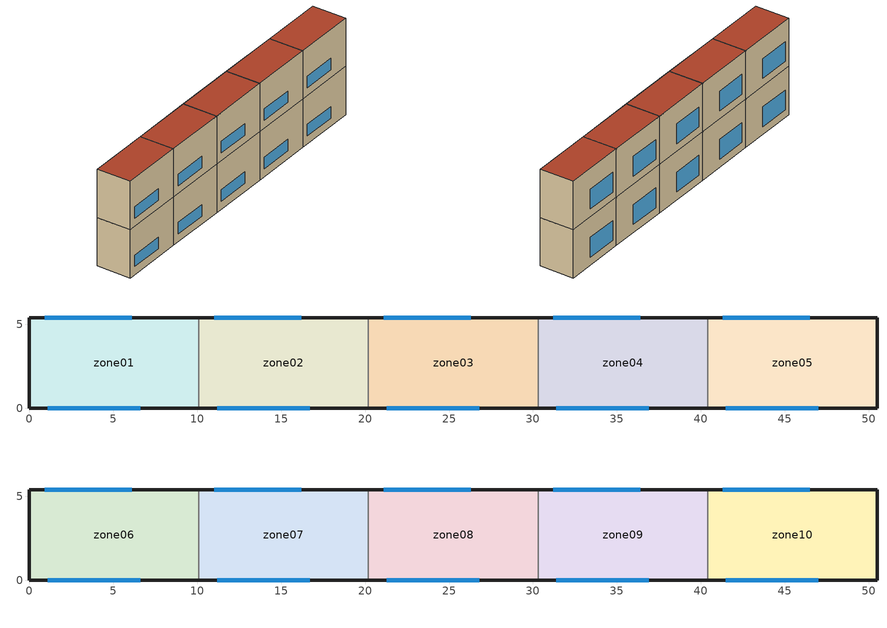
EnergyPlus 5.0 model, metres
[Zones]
zone01
 floor ground (GROUND_FLOOR): 10.1,5.4 10.1,0 0,0 0,5.4 z0
 wall outside (EXT_WALL): 10.1,5.4 0,5.4 0,0 10.1,0 z0:7.6
 wall to zone02 (ADJ_WALL): 10.1,0 10.1,5.4 z0:7.6
 window (EXT_WINDOW1): 1.1,0 6.6,0 z1.25:3.05; 6.1,5.4 0.9,5.4 z1.25:4.35
 ceiling to zone06 (ADJ_CEILING): 0,5.4 0,0 10.1,0 10.1,5.4 z7.6
zone02
 floor ground (GROUND_FLOOR): 20.2,5.4 20.2,0 10.1,0 10.1,5.4 z0
 wall outside (EXT_WALL): 20.2,5.4 10.1,5.4 / 10.1,0 20.2,0 z0:7.6
 wall to zone03 (ADJ_WALL): 20.2,0 20.2,5.4 z0:7.6
 wall to zone01 (ADJ_WALL): 10.1,5.4 10.1,0 z0:7.6
 window (EXT_WINDOW1): 11.2,0 16.7,0 z1.25:3.05; 16.2,5.4 11,5.4 z1.25:4.35
 ceiling to zone07 (ADJ_CEILING): 10.1,5.4 10.1,0 20.2,0 20.2,5.4 z7.6
zone03
 floor ground (GROUND_FLOOR): 30.3,5.4 30.3,0 20.2,0 20.2,5.4 z0
 wall outside (EXT_WALL): 30.3,5.4 20.2,5.4 / 20.2,0 30.3,0 z0:7.6
 wall to zone04 (ADJ_WALL): 30.3,0 30.3,5.4 z0:7.6
 wall to zone02 (ADJ_WALL): 20.2,5.4 20.2,0 z0:7.6
 window (EXT_WINDOW1): 21.3,0 26.8,0 z1.25:3.05; 26.3,5.4 21.1,5.4 z1.25:4.35
 ceiling to zone08 (ADJ_CEILING): 20.2,5.4 20.2,0 30.3,0 30.3,5.4 z7.6
zone04
 floor ground (GROUND_FLOOR): 40.4,5.4 40.4,0 30.3,0 30.3,5.4 z0
 wall outside (EXT_WALL): 40.4,5.4 30.3,5.4 / 30.3,0 40.4,0 z0:7.6
 wall to zone05 (ADJ_WALL): 40.4,0 40.4,5.4 z0:7.6
 wall to zone03 (ADJ_WALL): 30.3,5.4 30.3,0 z0:7.6
 window (EXT_WINDOW1): 31.4,0 36.9,0 z1.25:3.05; 36.4,5.4 31.2,5.4 z1.25:4.35
 ceiling to zone09 (ADJ_CEILING): 30.3,5.4 30.3,0 40.4,0 40.4,5.4 z7.6
zone05
 floor ground (GROUND_FLOOR): 50.5,5.4 50.5,0 40.4,0 40.4,5.4 z0
 wall outside (EXT_WALL): 40.4,0 50.5,0 50.5,5.4 40.4,5.4 z0:7.6
 wall to zone04 (ADJ_WALL): 40.4,5.4 40.4,0 z0:7.6
 window (EXT_WINDOW1): 41.5,0 47,0 z1.25:3.05; 46.5,5.4 41.3,5.4 z1.25:4.35
 ceiling to zone10 (ADJ_CEILING): 40.4,5.4 40.4,0 50.5,0 50.5,5.4 z7.6
zone06
 floor to zone01 (ADJ_CEILING): 10.1,5.4 10.1,0 0,0 0,5.4 z7.6
 wall outside (EXT_WALL): 10.1,5.4 0,5.4 0,0 10.1,0 z7.6:15.2
 wall to zone07 (ADJ_WALL): 10.1,0 10.1,5.4 z7.6:15.2
 window (EXT_WINDOW1): 1.1,0 6.6,0 z8.85:10.65; 6.1,5.4 0.9,5.4 z8.85:11.95
 roof outside (EXT_ROOF): 0,5.4 0,0 10.1,0 10.1,5.4 z15.2
zone07
 floor to zone02 (ADJ_CEILING): 20.2,5.4 20.2,0 10.1,0 10.1,5.4 z7.6
 wall outside (EXT_WALL): 20.2,5.4 10.1,5.4 / 10.1,0 20.2,0 z7.6:15.2
 wall to zone08 (ADJ_WALL): 20.2,0 20.2,5.4 z7.6:15.2
 wall to zone06 (ADJ_WALL): 10.1,5.4 10.1,0 z7.6:15.2
 window (EXT_WINDOW1): 11.2,0 16.7,0 z8.85:10.65; 16.2,5.4 11,5.4 z8.85:11.95
 roof outside (EXT_ROOF): 10.1,5.4 10.1,0 20.2,0 20.2,5.4 z15.2
zone08
 floor to zone03 (ADJ_CEILING): 30.3,5.4 30.3,0 20.2,0 20.2,5.4 z7.6
 wall outside (EXT_WALL): 30.3,5.4 20.2,5.4 / 20.2,0 30.3,0 z7.6:15.2
 wall to zone09 (ADJ_WALL): 30.3,0 30.3,5.4 z7.6:15.2
 wall to zone07 (ADJ_WALL): 20.2,5.4 20.2,0 z7.6:15.2
 window (EXT_WINDOW1): 21.3,0 26.8,0 z8.85:10.65; 26.3,5.4 21.1,5.4 z8.85:11.95
 roof outside (EXT_ROOF): 20.2,5.4 20.2,0 30.3,0 30.3,5.4 z15.2
zone09
 floor to zone04 (ADJ_CEILING): 40.4,5.4 40.4,0 30.3,0 30.3,5.4 z7.6
 wall outside (EXT_WALL): 40.4,5.4 30.3,5.4 / 30.3,0 40.4,0 z7.6:15.2
 wall to zone10 (ADJ_WALL): 40.4,0 40.4,5.4 z7.6:15.2
 wall to zone08 (ADJ_WALL): 30.3,5.4 30.3,0 z7.6:15.2
 window (EXT_WINDOW1): 31.4,0 36.9,0 z8.85:10.65; 36.4,5.4 31.2,5.4 z8.85:11.95
 roof outside (EXT_ROOF): 30.3,5.4 30.3,0 40.4,0 40.4,5.4 z15.2
zone10
 floor to zone05 (ADJ_CEILING): 50.5,5.4 50.5,0 40.4,0 40.4,5.4 z7.6
 wall outside (EXT_WALL): 40.4,0 50.5,0 50.5,5.4 40.4,5.4 z7.6:15.2
 wall to zone09 (ADJ_WALL): 40.4,5.4 40.4,0 z7.6:15.2
 window (EXT_WINDOW1): 41.5,0 47,0 z8.85:10.65; 46.5,5.4 41.3,5.4 z8.85:11.95
 roof outside (EXT_ROOF): 40.4,5.4 40.4,0 50.5,0 50.5,5.4 z15.2
[Building]
TRNSYS18: North Axis {deg}=0; Terrain=City; Loads Convergence Tolerance Value=0; Temperature Convergence Tolerance Value {deltaC}=0; Solar Distribution=FullInteriorAndExterior; Maximum Number of Warmup Days=0
[Site:Location]
not used: Latitude {deg}=0; Longitude {deg}=0; Time Zone {hr}=0; Elevation {m}=0
[Construction]
GROUND_FLOOR; EXT_WALL; EXT_ROOF; ADJ_WALL; ADJ_CEILING; EXT_WINDOW1: 
[WindowProperty:ShadingControl]
ESHADE=0; ISHADE=INPUT 1*MAX_ISHADE : SHADECNTRL=ISHADE_INTERNAL
[SurfaceProperty:OtherSideCoefficients]
BOUNDARY=IDENTICAL; BOUNDARY=INPUT 1*TBOUNDARY; BOUNDARY=INPUT 1*TBOUNDARY_2; BOUNDARY=INPUT 1*TBOUNDARY_3; BOUNDARY=INPUT 1*TGROUND; BOUNDARY=20; BOUNDARY=15
[Zone] Multiplier=1
zone01; zone02; zone03; zone04; zone05; zone06; zone07; zone08; zone09; zone10
